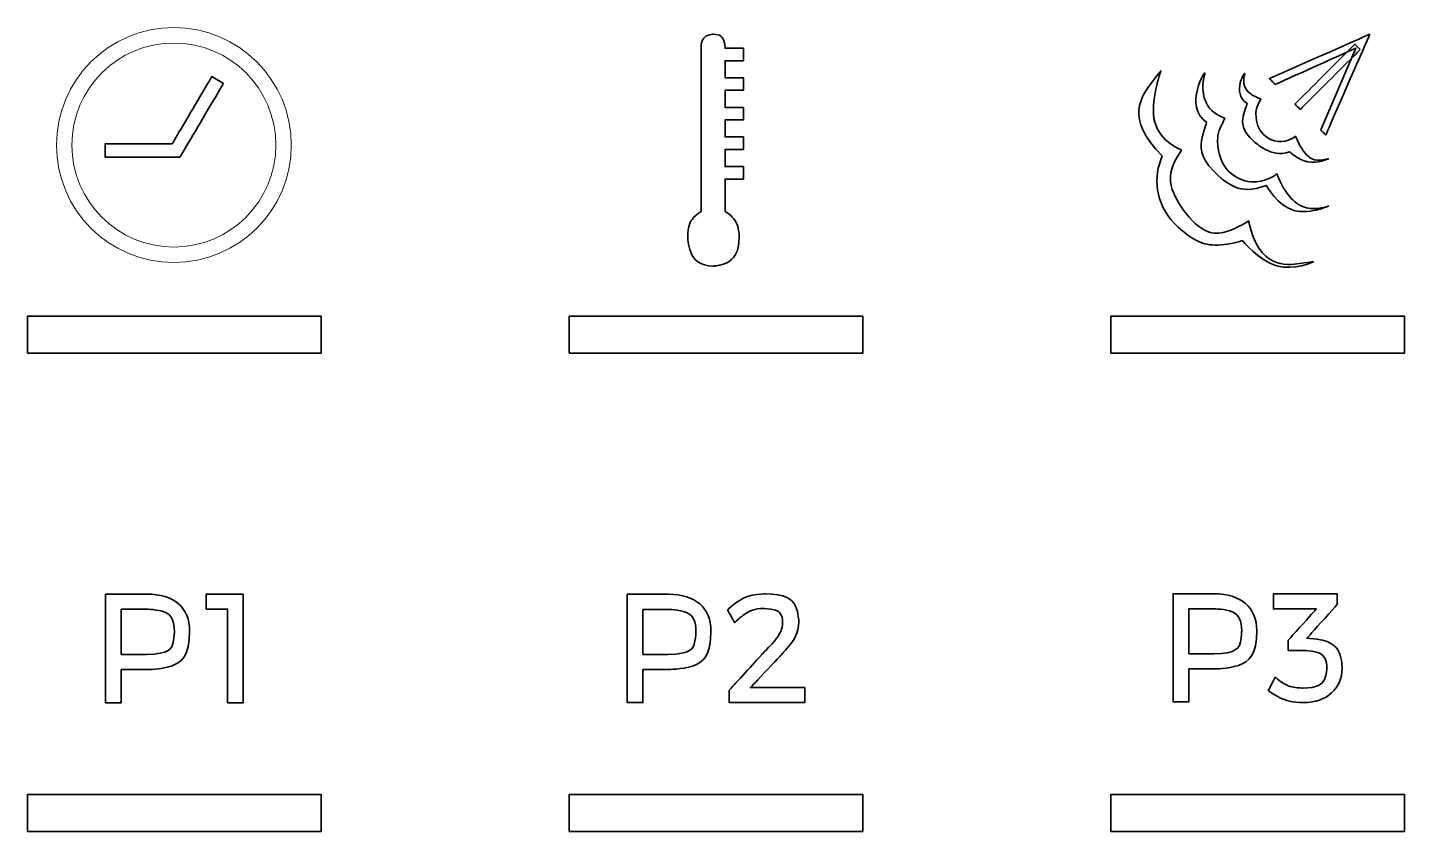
# Model space of a CAD drawing. Extents: x 6336 to 10269, y -393 to 3371.
# Drawn here: x 9076.02 to 9120.57, y 2107.31 to 2133.31 of the extents above; entities that cross this region are included whole.
import ezdxf

# ---------------------------------------------------------------- set-up
doc = ezdxf.new("R2010")
doc.units = 0
doc.header["$LTSCALE"] = 5
doc.layers.get('0').update_dxf_attribs({"linetype": 'CONTINUOUS', "lineweight": 0})
doc.layers.add('1', color=7, linetype='CONTINUOUS', true_color=0xffffff)

msp = doc.modelspace()

# ---------------------------------------------------------------- linework, layer by layer
for radius in [3.8, 3.3]:
    msp.add_circle((9080.753, 2129.514), radius)
at = {"layer": '1', "color": 7, "linetype": 'Continuous', "lineweight": 35}
for points, knots in [([(9099.182, 2132.242), (9099.182, 2132.242), (9099.182, 2132.646), (9099.182, 2132.646), (9099.182, 2132.646), (9099.182, 2132.646), (9098.589, 2132.646), (9098.589, 2132.646), (9098.589, 2132.646), (9098.589, 2132.646), (9098.589, 2132.673), (9098.589, 2132.673), (9098.589, 2132.673), (9098.589, 2132.908), (9098.428, 2133.099), (9098.212, 2133.099), (9098.212, 2133.099), (9097.997, 2133.099), (9097.811, 2132.908), (9097.811, 2132.673), (9097.811, 2132.673), (9097.811, 2132.673), (9097.811, 2127.368), (9097.811, 2127.368), (9097.811, 2127.368), (9097.541, 2127.198), (9097.382, 2126.899), (9097.382, 2126.537), (9097.382, 2126.537), (9097.382, 2126.024), (9097.757, 2125.599), (9098.212, 2125.599), (9098.212, 2125.599), (9098.669, 2125.599), (9099.045, 2126.024), (9099.045, 2126.537), (9099.045, 2126.537), (9099.045, 2126.899), (9098.856, 2127.198), (9098.589, 2127.368), (9098.589, 2127.368), (9098.589, 2127.368), (9098.589, 2128.414), (9098.589, 2128.414), (9098.589, 2128.414), (9098.589, 2128.414), (9099.182, 2128.414), (9099.182, 2128.414), (9099.182, 2128.414), (9099.182, 2128.414), (9099.182, 2128.819), (9099.182, 2128.819), (9099.182, 2128.819), (9099.182, 2128.819), (9098.589, 2128.819), (9098.589, 2128.819), (9098.589, 2128.819), (9098.589, 2128.819), (9098.589, 2129.372), (9098.589, 2129.372), (9098.589, 2129.372), (9098.589, 2129.372), (9099.182, 2129.372), (9099.182, 2129.372), (9099.182, 2129.372), (9099.182, 2129.372), (9099.182, 2129.775), (9099.182, 2129.775), (9099.182, 2129.775), (9099.182, 2129.775), (9098.589, 2129.775), (9098.589, 2129.775), (9098.589, 2129.775), (9098.589, 2129.775), (9098.589, 2130.328), (9098.589, 2130.328), (9098.589, 2130.328), (9098.589, 2130.328), (9099.182, 2130.328), (9099.182, 2130.328), (9099.182, 2130.328), (9099.182, 2130.328), (9099.182, 2130.733), (9099.182, 2130.733), (9099.182, 2130.733), (9099.182, 2130.733), (9098.589, 2130.733), (9098.589, 2130.733), (9098.589, 2130.733), (9098.589, 2130.733), (9098.589, 2131.285), (9098.589, 2131.285), (9098.589, 2131.285), (9098.589, 2131.285), (9099.182, 2131.285), (9099.182, 2131.285), (9099.182, 2131.285), (9099.182, 2131.285), (9099.182, 2131.689), (9099.182, 2131.689), (9099.182, 2131.689), (9099.182, 2131.689), (9098.589, 2131.689), (9098.589, 2131.689), (9098.589, 2131.689), (9098.589, 2131.689), (9098.589, 2132.242), (9098.589, 2132.242), (9098.589, 2132.242), (9098.589, 2132.242), (9099.182, 2132.242), (9099.182, 2132.242)], [0, 0, 0, 0, 0.034483, 0.034483, 0.034483, 0.051724, 0.068966, 0.068966, 0.068966, 0.086207, 0.103448, 0.103448, 0.103448, 0.12069, 0.137931, 0.137931, 0.137931, 0.155172, 0.172414, 0.172414, 0.172414, 0.189655, 0.206897, 0.206897, 0.206897, 0.224138, 0.241379, 0.241379, 0.241379, 0.258621, 0.275862, 0.275862, 0.275862, 0.293103, 0.310345, 0.310345, 0.310345, 0.327586, 0.344828, 0.344828, 0.344828, 0.362069, 0.37931, 0.37931, 0.37931, 0.396552, 0.413793, 0.413793, 0.413793, 0.431034, 0.448276, 0.448276, 0.448276, 0.465517, 0.482759, 0.482759, 0.482759, 0.5, 0.517241, 0.517241, 0.517241, 0.534483, 0.551724, 0.551724, 0.551724, 0.568966, 0.586207, 0.586207, 0.586207, 0.603448, 0.62069, 0.62069, 0.62069, 0.637931, 0.655172, 0.655172, 0.655172, 0.672414, 0.689655, 0.689655, 0.689655, 0.706897, 0.724138, 0.724138, 0.724138, 0.741379, 0.758621, 0.758621, 0.758621, 0.775862, 0.793103, 0.793103, 0.793103, 0.810345, 0.827586, 0.827586, 0.827586, 0.844828, 0.862069, 0.862069, 0.862069, 0.87931, 0.896552, 0.896552, 0.896552, 0.913793, 0.931034, 0.931034, 0.931034, 0.965517, 1, 1, 1, 1]), ([(9117.862, 2130.001), (9117.862, 2130.001), (9119.004, 2132.652), (9119.004, 2132.652), (9119.004, 2132.652), (9119.004, 2132.652), (9116.39, 2131.472), (9116.39, 2131.472), (9116.39, 2131.472), (9116.39, 2131.472), (9116.203, 2131.664), (9116.203, 2131.664), (9116.203, 2131.664), (9116.203, 2131.664), (9119.45, 2133.099), (9119.45, 2133.099), (9119.45, 2133.099), (9119.45, 2133.099), (9118.027, 2129.839), (9118.027, 2129.839), (9118.027, 2129.839), (9118.027, 2129.839), (9117.862, 2130.001), (9117.862, 2130.001)], [0, 0, 0, 0, 0.142857, 0.142857, 0.142857, 0.214286, 0.285714, 0.285714, 0.285714, 0.357143, 0.428571, 0.428571, 0.428571, 0.5, 0.571429, 0.571429, 0.571429, 0.642857, 0.714286, 0.714286, 0.714286, 0.857143, 1, 1, 1, 1]), ([(9119.144, 2132.607), (9119.144, 2132.607), (9118.969, 2132.779), (9118.969, 2132.779), (9118.969, 2132.779), (9118.969, 2132.779), (9117.027, 2130.836), (9117.027, 2130.836), (9117.027, 2130.836), (9117.027, 2130.836), (9117.2, 2130.664), (9117.2, 2130.664), (9117.2, 2130.664), (9117.2, 2130.664), (9119.144, 2132.607), (9119.144, 2132.607)], [0, 0, 0, 0, 0.2, 0.2, 0.2, 0.3, 0.4, 0.4, 0.4, 0.5, 0.6, 0.6, 0.6, 0.8, 1, 1, 1, 1]), ([(9114.111, 2131.812), (9114.176, 2132.049), (9113.383, 2130.755), (9114.176, 2130.242), (9114.176, 2130.242), (9113.932, 2129.68), (9113.995, 2129.012), (9114.602, 2128.474), (9114.602, 2128.474), (9115.068, 2128.061), (9115.617, 2128.038), (9116.103, 2128.207), (9116.103, 2128.207), (9116.812, 2126.901), (9118.246, 2127.593), (9118.099, 2127.536), (9118.099, 2127.536), (9117.397, 2127.268), (9116.719, 2127.87), (9116.442, 2128.579), (9116.442, 2128.579), (9115.713, 2127.984), (9114.526, 2128.759), (9114.525, 2129.653), (9114.525, 2129.653), (9114.525, 2129.924), (9114.64, 2130.117), (9114.759, 2130.384), (9114.759, 2130.384), (9114.162, 2130.564), (9113.979, 2131.333), (9114.111, 2131.812)], [0, 0, 0, 0, 0.111111, 0.111111, 0.111111, 0.166667, 0.222222, 0.222222, 0.222222, 0.277778, 0.333333, 0.333333, 0.333333, 0.388889, 0.444444, 0.444444, 0.444444, 0.5, 0.555556, 0.555556, 0.555556, 0.611111, 0.666667, 0.666667, 0.666667, 0.722222, 0.777778, 0.777778, 0.777778, 0.888889, 1, 1, 1, 1]), ([(9082.357, 2131.506), (9082.357, 2131.506), (9081.98, 2131.728), (9081.98, 2131.728), (9081.98, 2131.728), (9081.98, 2131.728), (9080.698, 2129.555), (9080.698, 2129.555), (9080.698, 2129.555), (9080.698, 2129.555), (9078.534, 2129.555), (9078.534, 2129.555), (9078.534, 2129.555), (9078.534, 2129.555), (9078.534, 2129.12), (9078.534, 2129.12), (9078.534, 2129.12), (9078.534, 2129.12), (9080.945, 2129.12), (9080.945, 2129.12), (9080.945, 2129.12), (9080.945, 2129.12), (9080.945, 2129.122), (9080.945, 2129.122), (9080.945, 2129.122), (9080.945, 2129.122), (9080.949, 2129.12), (9080.949, 2129.12), (9080.949, 2129.12), (9080.949, 2129.12), (9082.357, 2131.506), (9082.357, 2131.506)], [0, 0, 0, 0, 0.111111, 0.111111, 0.111111, 0.166667, 0.222222, 0.222222, 0.222222, 0.277778, 0.333333, 0.333333, 0.333333, 0.388889, 0.444444, 0.444444, 0.444444, 0.5, 0.555556, 0.555556, 0.555556, 0.611111, 0.666667, 0.666667, 0.666667, 0.722222, 0.777778, 0.777778, 0.777778, 0.888889, 1, 1, 1, 1]), ([(9112.736, 2129.165), (9112.438, 2128.467), (9112.498, 2127.652), (9113.128, 2126.978), (9113.128, 2126.978), (9113.78, 2126.281), (9114.609, 2126.205), (9115.329, 2126.425), (9115.329, 2126.425), (9116.385, 2125.139), (9117.624, 2125.739), (9117.624, 2125.739), (9117.624, 2125.739), (9117.624, 2125.739), (9115.859, 2125.502), (9115.531, 2127.057), (9115.531, 2127.057), (9114.792, 2126.574), (9114.006, 2126.615), (9113.389, 2127.455), (9113.389, 2127.455), (9112.95, 2128.048), (9112.955, 2128.769), (9113.357, 2129.352), (9113.357, 2129.352), (9111.962, 2129.871), (9112.689, 2131.915), (9112.689, 2131.915), (9112.689, 2131.915), (9112.689, 2131.915), (9111.487, 2130.367), (9112.736, 2129.165)], [0, 0, 0, 0, 0.111111, 0.111111, 0.111111, 0.166667, 0.222222, 0.222222, 0.222222, 0.277778, 0.333333, 0.333333, 0.333333, 0.388889, 0.444444, 0.444444, 0.444444, 0.5, 0.555556, 0.555556, 0.555556, 0.611111, 0.666667, 0.666667, 0.666667, 0.722222, 0.777778, 0.777778, 0.777778, 0.888889, 1, 1, 1, 1]), ([(9115.403, 2131.812), (9115.446, 2131.972), (9114.952, 2131.198), (9115.484, 2130.854), (9115.484, 2130.854), (9115.321, 2130.478), (9115.301, 2129.983), (9115.708, 2129.622), (9115.708, 2129.622), (9116.02, 2129.346), (9116.534, 2129.181), (9116.858, 2129.294), (9116.858, 2129.294), (9117.405, 2128.758), (9118.11, 2129.065), (9118.11, 2129.065), (9118.11, 2129.065), (9118.11, 2129.065), (9117.387, 2128.941), (9117.051, 2129.799), (9117.051, 2129.799), (9116.563, 2129.4), (9115.765, 2129.92), (9115.765, 2130.519), (9115.765, 2130.519), (9115.765, 2130.699), (9115.843, 2130.829), (9115.922, 2131.009), (9115.922, 2131.009), (9115.521, 2131.128), (9115.314, 2131.489), (9115.403, 2131.812)], [0, 0, 0, 0, 0.111111, 0.111111, 0.111111, 0.166667, 0.222222, 0.222222, 0.222222, 0.277778, 0.333333, 0.333333, 0.333333, 0.388889, 0.444444, 0.444444, 0.444444, 0.5, 0.555556, 0.555556, 0.555556, 0.611111, 0.666667, 0.666667, 0.666667, 0.722222, 0.777778, 0.777778, 0.777778, 0.888889, 1, 1, 1, 1]), ([(9076.017, 2122.778), (9076.017, 2122.778), (9085.517, 2122.778), (9085.517, 2122.778), (9085.517, 2122.778), (9085.517, 2122.778), (9085.517, 2123.978), (9085.517, 2123.978), (9085.517, 2123.978), (9085.517, 2123.978), (9076.017, 2123.978), (9076.017, 2123.978), (9076.017, 2123.978), (9076.017, 2123.978), (9076.017, 2122.778), (9076.017, 2122.778)], [0, 0, 0, 0, 0.2, 0.2, 0.2, 0.3, 0.4, 0.4, 0.4, 0.5, 0.6, 0.6, 0.6, 0.8, 1, 1, 1, 1]), ([(9076.017, 2122.778), (9076.017, 2122.778), (9085.517, 2122.778), (9085.517, 2122.778), (9085.517, 2122.778), (9085.517, 2122.778), (9085.517, 2123.978), (9085.517, 2123.978), (9085.517, 2123.978), (9085.517, 2123.978), (9076.017, 2123.978), (9076.017, 2123.978), (9076.017, 2123.978), (9076.017, 2123.978), (9076.017, 2122.778), (9076.017, 2122.778)], [0, 0, 0, 0, 0.2, 0.2, 0.2, 0.3, 0.4, 0.4, 0.4, 0.5, 0.6, 0.6, 0.6, 0.8, 1, 1, 1, 1]), ([(9093.545, 2122.778), (9093.545, 2122.778), (9103.045, 2122.778), (9103.045, 2122.778), (9103.045, 2122.778), (9103.045, 2122.778), (9103.045, 2123.978), (9103.045, 2123.978), (9103.045, 2123.978), (9103.045, 2123.978), (9093.545, 2123.978), (9093.545, 2123.978), (9093.545, 2123.978), (9093.545, 2123.978), (9093.545, 2122.778), (9093.545, 2122.778)], [0, 0, 0, 0, 0.2, 0.2, 0.2, 0.3, 0.4, 0.4, 0.4, 0.5, 0.6, 0.6, 0.6, 0.8, 1, 1, 1, 1]), ([(9093.545, 2122.778), (9093.545, 2122.778), (9103.045, 2122.778), (9103.045, 2122.778), (9103.045, 2122.778), (9103.045, 2122.778), (9103.045, 2123.978), (9103.045, 2123.978), (9103.045, 2123.978), (9103.045, 2123.978), (9093.545, 2123.978), (9093.545, 2123.978), (9093.545, 2123.978), (9093.545, 2123.978), (9093.545, 2122.778), (9093.545, 2122.778)], [0, 0, 0, 0, 0.2, 0.2, 0.2, 0.3, 0.4, 0.4, 0.4, 0.5, 0.6, 0.6, 0.6, 0.8, 1, 1, 1, 1]), ([(9111.072, 2122.778), (9111.072, 2122.778), (9120.573, 2122.778), (9120.573, 2122.778), (9120.573, 2122.778), (9120.573, 2122.778), (9120.573, 2123.978), (9120.573, 2123.978), (9120.573, 2123.978), (9120.573, 2123.978), (9111.072, 2123.978), (9111.072, 2123.978), (9111.072, 2123.978), (9111.072, 2123.978), (9111.072, 2122.778), (9111.072, 2122.778)], [0, 0, 0, 0, 0.2, 0.2, 0.2, 0.3, 0.4, 0.4, 0.4, 0.5, 0.6, 0.6, 0.6, 0.8, 1, 1, 1, 1]), ([(9111.072, 2122.778), (9111.072, 2122.778), (9120.573, 2122.778), (9120.573, 2122.778), (9120.573, 2122.778), (9120.573, 2122.778), (9120.573, 2123.978), (9120.573, 2123.978), (9120.573, 2123.978), (9120.573, 2123.978), (9111.072, 2123.978), (9111.072, 2123.978), (9111.072, 2123.978), (9111.072, 2123.978), (9111.072, 2122.778), (9111.072, 2122.778)], [0, 0, 0, 0, 0.2, 0.2, 0.2, 0.3, 0.4, 0.4, 0.4, 0.5, 0.6, 0.6, 0.6, 0.8, 1, 1, 1, 1]), ([(9081.262, 2113.788), (9081.262, 2114.551), (9080.757, 2114.988), (9079.877, 2114.988), (9079.877, 2114.988), (9079.877, 2114.988), (9078.541, 2114.988), (9078.541, 2114.988), (9078.541, 2114.988), (9078.541, 2114.988), (9078.541, 2111.471), (9078.541, 2111.471), (9078.541, 2111.471), (9078.541, 2111.471), (9079.048, 2111.471), (9079.048, 2111.471), (9079.048, 2111.471), (9079.048, 2111.471), (9079.048, 2112.544), (9079.048, 2112.544), (9079.048, 2112.544), (9079.048, 2112.544), (9079.877, 2112.544), (9079.877, 2112.544), (9079.877, 2112.544), (9080.757, 2112.544), (9081.262, 2112.998), (9081.262, 2113.788)], [0, 0, 0, 0, 0.125, 0.125, 0.125, 0.1875, 0.25, 0.25, 0.25, 0.3125, 0.375, 0.375, 0.375, 0.4375, 0.5, 0.5, 0.5, 0.5625, 0.625, 0.625, 0.625, 0.6875, 0.75, 0.75, 0.75, 0.875, 1, 1, 1, 1]), ([(9082.993, 2111.472), (9082.993, 2111.472), (9082.993, 2114.988), (9082.993, 2114.988), (9082.993, 2114.988), (9082.993, 2114.988), (9081.802, 2114.988), (9081.802, 2114.988), (9081.802, 2114.988), (9081.802, 2114.988), (9081.802, 2114.502), (9081.802, 2114.502), (9081.802, 2114.502), (9081.802, 2114.502), (9082.491, 2114.502), (9082.491, 2114.502), (9082.491, 2114.502), (9082.491, 2114.502), (9082.491, 2111.472), (9082.491, 2111.472), (9082.491, 2111.472), (9082.491, 2111.472), (9082.993, 2111.472), (9082.993, 2111.472)], [0, 0, 0, 0, 0.142857, 0.142857, 0.142857, 0.214286, 0.285714, 0.285714, 0.285714, 0.357143, 0.428571, 0.428571, 0.428571, 0.5, 0.571429, 0.571429, 0.571429, 0.642857, 0.714286, 0.714286, 0.714286, 0.857143, 1, 1, 1, 1]), ([(9098.133, 2113.785), (9098.133, 2114.545), (9097.631, 2114.981), (9096.755, 2114.981), (9096.755, 2114.981), (9096.755, 2114.981), (9095.424, 2114.981), (9095.424, 2114.981), (9095.424, 2114.981), (9095.424, 2114.981), (9095.424, 2111.478), (9095.424, 2111.478), (9095.424, 2111.478), (9095.424, 2111.478), (9095.929, 2111.478), (9095.929, 2111.478), (9095.929, 2111.478), (9095.929, 2111.478), (9095.929, 2112.547), (9095.929, 2112.547), (9095.929, 2112.547), (9095.929, 2112.547), (9096.755, 2112.547), (9096.755, 2112.547), (9096.755, 2112.547), (9097.631, 2112.547), (9098.133, 2112.998), (9098.133, 2113.785)], [0, 0, 0, 0, 0.125, 0.125, 0.125, 0.1875, 0.25, 0.25, 0.25, 0.3125, 0.375, 0.375, 0.375, 0.4375, 0.5, 0.5, 0.5, 0.5625, 0.625, 0.625, 0.625, 0.6875, 0.75, 0.75, 0.75, 0.875, 1, 1, 1, 1]), ([(9101.166, 2111.963), (9101.166, 2111.963), (9099.411, 2111.963), (9099.411, 2111.963), (9099.411, 2111.963), (9099.411, 2111.963), (9100.357, 2112.967), (9100.357, 2112.967), (9100.357, 2112.967), (9100.637, 2113.266), (9100.972, 2113.706), (9100.972, 2114.104), (9100.972, 2114.104), (9100.972, 2114.645), (9100.544, 2114.995), (9099.883, 2114.995), (9099.883, 2114.995), (9099.476, 2114.995), (9099.046, 2114.819), (9098.702, 2114.51), (9098.702, 2114.51), (9098.702, 2114.51), (9098.668, 2114.479), (9098.668, 2114.479), (9098.668, 2114.479), (9098.668, 2114.479), (9098.897, 2114.061), (9098.897, 2114.061), (9098.897, 2114.061), (9098.897, 2114.061), (9098.952, 2114.115), (9098.952, 2114.115), (9098.952, 2114.115), (9099.215, 2114.368), (9099.545, 2114.519), (9099.835, 2114.519), (9099.835, 2114.519), (9100.227, 2114.519), (9100.452, 2114.349), (9100.452, 2114.051), (9100.452, 2114.051), (9100.452, 2113.852), (9100.276, 2113.546), (9100.003, 2113.273), (9100.003, 2113.273), (9100.003, 2113.273), (9098.722, 2111.88), (9098.722, 2111.88), (9098.722, 2111.88), (9098.722, 2111.88), (9098.722, 2111.478), (9098.722, 2111.478), (9098.722, 2111.478), (9098.722, 2111.478), (9101.166, 2111.478), (9101.166, 2111.478), (9101.166, 2111.478), (9101.166, 2111.478), (9101.166, 2111.963), (9101.166, 2111.963)], [0, 0, 0, 0, 0.0625, 0.0625, 0.0625, 0.09375, 0.125, 0.125, 0.125, 0.15625, 0.1875, 0.1875, 0.1875, 0.21875, 0.25, 0.25, 0.25, 0.28125, 0.3125, 0.3125, 0.3125, 0.34375, 0.375, 0.375, 0.375, 0.40625, 0.4375, 0.4375, 0.4375, 0.46875, 0.5, 0.5, 0.5, 0.53125, 0.5625, 0.5625, 0.5625, 0.59375, 0.625, 0.625, 0.625, 0.65625, 0.6875, 0.6875, 0.6875, 0.71875, 0.75, 0.75, 0.75, 0.78125, 0.8125, 0.8125, 0.8125, 0.84375, 0.875, 0.875, 0.875, 0.9375, 1, 1, 1, 1]), ([(9115.794, 2113.804), (9115.794, 2114.551), (9115.28, 2114.997), (9114.417, 2114.997), (9114.417, 2114.997), (9114.417, 2114.997), (9113.088, 2114.997), (9113.088, 2114.997), (9113.088, 2114.997), (9113.088, 2114.997), (9113.088, 2111.499), (9113.088, 2111.499), (9113.088, 2111.499), (9113.088, 2111.499), (9113.592, 2111.499), (9113.592, 2111.499), (9113.592, 2111.499), (9113.592, 2111.499), (9113.592, 2112.567), (9113.592, 2112.567), (9113.592, 2112.567), (9113.592, 2112.567), (9114.417, 2112.567), (9114.417, 2112.567), (9114.417, 2112.567), (9115.292, 2112.567), (9115.794, 2113.017), (9115.794, 2113.804)], [0, 0, 0, 0, 0.125, 0.125, 0.125, 0.1875, 0.25, 0.25, 0.25, 0.3125, 0.375, 0.375, 0.375, 0.4375, 0.5, 0.5, 0.5, 0.5625, 0.625, 0.625, 0.625, 0.6875, 0.75, 0.75, 0.75, 0.875, 1, 1, 1, 1]), ([(9117.314, 2111.48), (9118.058, 2111.48), (9118.556, 2111.928), (9118.556, 2112.596), (9118.556, 2112.596), (9118.556, 2113.141), (9118.161, 2113.507), (9117.523, 2113.552), (9117.523, 2113.552), (9117.523, 2113.552), (9117.415, 2113.559), (9117.415, 2113.559), (9117.415, 2113.559), (9117.415, 2113.559), (9118.398, 2114.65), (9118.398, 2114.65), (9118.398, 2114.65), (9118.398, 2114.65), (9118.398, 2114.993), (9118.398, 2114.993), (9118.398, 2114.993), (9118.398, 2114.993), (9116.333, 2114.993), (9116.333, 2114.993), (9116.333, 2114.993), (9116.333, 2114.993), (9116.333, 2114.508), (9116.333, 2114.508), (9116.333, 2114.508), (9116.333, 2114.508), (9117.723, 2114.508), (9117.723, 2114.508), (9117.723, 2114.508), (9117.723, 2114.508), (9116.807, 2113.493), (9116.807, 2113.493), (9116.807, 2113.493), (9116.807, 2113.493), (9116.807, 2113.165), (9116.807, 2113.165), (9116.807, 2113.165), (9116.807, 2113.165), (9117.281, 2113.165), (9117.281, 2113.165), (9117.281, 2113.165), (9117.926, 2113.165), (9118.062, 2112.848), (9118.062, 2112.582), (9118.062, 2112.582), (9118.062, 2112.19), (9117.764, 2111.946), (9117.286, 2111.946), (9117.286, 2111.946), (9116.991, 2111.946), (9116.686, 2112.057), (9116.449, 2112.251), (9116.449, 2112.251), (9116.449, 2112.251), (9116.393, 2112.297), (9116.393, 2112.297), (9116.393, 2112.297), (9116.393, 2112.297), (9116.166, 2111.864), (9116.166, 2111.864), (9116.166, 2111.864), (9116.166, 2111.864), (9116.208, 2111.835), (9116.208, 2111.835), (9116.208, 2111.835), (9116.514, 2111.612), (9116.928, 2111.48), (9117.314, 2111.48)], [0, 0, 0, 0, 0.052632, 0.052632, 0.052632, 0.078947, 0.105263, 0.105263, 0.105263, 0.131579, 0.157895, 0.157895, 0.157895, 0.184211, 0.210526, 0.210526, 0.210526, 0.236842, 0.263158, 0.263158, 0.263158, 0.289474, 0.315789, 0.315789, 0.315789, 0.342105, 0.368421, 0.368421, 0.368421, 0.394737, 0.421053, 0.421053, 0.421053, 0.447368, 0.473684, 0.473684, 0.473684, 0.5, 0.526316, 0.526316, 0.526316, 0.552632, 0.578947, 0.578947, 0.578947, 0.605263, 0.631579, 0.631579, 0.631579, 0.657895, 0.684211, 0.684211, 0.684211, 0.710526, 0.736842, 0.736842, 0.736842, 0.763158, 0.789474, 0.789474, 0.789474, 0.815789, 0.842105, 0.842105, 0.842105, 0.868421, 0.894737, 0.894737, 0.894737, 0.947368, 1, 1, 1, 1]), ([(9079.048, 2113.037), (9079.048, 2113.037), (9079.048, 2114.496), (9079.048, 2114.496), (9079.048, 2114.496), (9079.048, 2114.496), (9079.862, 2114.496), (9079.862, 2114.496), (9079.862, 2114.496), (9080.612, 2114.496), (9080.769, 2114.106), (9080.769, 2113.779), (9080.769, 2113.779), (9080.769, 2113.44), (9080.612, 2113.037), (9079.862, 2113.037), (9079.862, 2113.037), (9079.862, 2113.037), (9079.048, 2113.037), (9079.048, 2113.037)], [0, 0, 0, 0, 0.166667, 0.166667, 0.166667, 0.25, 0.333333, 0.333333, 0.333333, 0.416667, 0.5, 0.5, 0.5, 0.583333, 0.666667, 0.666667, 0.666667, 0.833333, 1, 1, 1, 1]), ([(9095.929, 2113.037), (9095.929, 2113.037), (9095.929, 2114.49), (9095.929, 2114.49), (9095.929, 2114.49), (9095.929, 2114.49), (9096.74, 2114.49), (9096.74, 2114.49), (9096.74, 2114.49), (9097.486, 2114.49), (9097.643, 2114.101), (9097.643, 2113.776), (9097.643, 2113.776), (9097.643, 2113.439), (9097.486, 2113.037), (9096.74, 2113.037), (9096.74, 2113.037), (9096.74, 2113.037), (9095.929, 2113.037), (9095.929, 2113.037)], [0, 0, 0, 0, 0.166667, 0.166667, 0.166667, 0.25, 0.333333, 0.333333, 0.333333, 0.416667, 0.5, 0.5, 0.5, 0.583333, 0.666667, 0.666667, 0.666667, 0.833333, 1, 1, 1, 1]), ([(9113.592, 2113.056), (9113.592, 2113.056), (9113.592, 2114.508), (9113.592, 2114.508), (9113.592, 2114.508), (9113.592, 2114.508), (9114.403, 2114.508), (9114.403, 2114.508), (9114.403, 2114.508), (9115.148, 2114.508), (9115.305, 2114.12), (9115.305, 2113.794), (9115.305, 2113.794), (9115.305, 2113.457), (9115.148, 2113.056), (9114.403, 2113.056), (9114.403, 2113.056), (9114.403, 2113.056), (9113.592, 2113.056), (9113.592, 2113.056)], [0, 0, 0, 0, 0.166667, 0.166667, 0.166667, 0.25, 0.333333, 0.333333, 0.333333, 0.416667, 0.5, 0.5, 0.5, 0.583333, 0.666667, 0.666667, 0.666667, 0.833333, 1, 1, 1, 1]), ([(9076.017, 2107.308), (9076.017, 2107.308), (9085.517, 2107.308), (9085.517, 2107.308), (9085.517, 2107.308), (9085.517, 2107.308), (9085.517, 2108.509), (9085.517, 2108.509), (9085.517, 2108.509), (9085.517, 2108.509), (9076.017, 2108.509), (9076.017, 2108.509), (9076.017, 2108.509), (9076.017, 2108.509), (9076.017, 2107.308), (9076.017, 2107.308)], [0, 0, 0, 0, 0.2, 0.2, 0.2, 0.3, 0.4, 0.4, 0.4, 0.5, 0.6, 0.6, 0.6, 0.8, 1, 1, 1, 1]), ([(9076.017, 2107.308), (9076.017, 2107.308), (9085.517, 2107.308), (9085.517, 2107.308), (9085.517, 2107.308), (9085.517, 2107.308), (9085.517, 2108.509), (9085.517, 2108.509), (9085.517, 2108.509), (9085.517, 2108.509), (9076.017, 2108.509), (9076.017, 2108.509), (9076.017, 2108.509), (9076.017, 2108.509), (9076.017, 2107.308), (9076.017, 2107.308)], [0, 0, 0, 0, 0.2, 0.2, 0.2, 0.3, 0.4, 0.4, 0.4, 0.5, 0.6, 0.6, 0.6, 0.8, 1, 1, 1, 1]), ([(9093.545, 2107.308), (9093.545, 2107.308), (9103.045, 2107.308), (9103.045, 2107.308), (9103.045, 2107.308), (9103.045, 2107.308), (9103.045, 2108.509), (9103.045, 2108.509), (9103.045, 2108.509), (9103.045, 2108.509), (9093.545, 2108.509), (9093.545, 2108.509), (9093.545, 2108.509), (9093.545, 2108.509), (9093.545, 2107.308), (9093.545, 2107.308)], [0, 0, 0, 0, 0.2, 0.2, 0.2, 0.3, 0.4, 0.4, 0.4, 0.5, 0.6, 0.6, 0.6, 0.8, 1, 1, 1, 1]), ([(9093.545, 2107.308), (9093.545, 2107.308), (9103.045, 2107.308), (9103.045, 2107.308), (9103.045, 2107.308), (9103.045, 2107.308), (9103.045, 2108.509), (9103.045, 2108.509), (9103.045, 2108.509), (9103.045, 2108.509), (9093.545, 2108.509), (9093.545, 2108.509), (9093.545, 2108.509), (9093.545, 2108.509), (9093.545, 2107.308), (9093.545, 2107.308)], [0, 0, 0, 0, 0.2, 0.2, 0.2, 0.3, 0.4, 0.4, 0.4, 0.5, 0.6, 0.6, 0.6, 0.8, 1, 1, 1, 1]), ([(9111.072, 2107.308), (9111.072, 2107.308), (9120.573, 2107.308), (9120.573, 2107.308), (9120.573, 2107.308), (9120.573, 2107.308), (9120.573, 2108.509), (9120.573, 2108.509), (9120.573, 2108.509), (9120.573, 2108.509), (9111.072, 2108.509), (9111.072, 2108.509), (9111.072, 2108.509), (9111.072, 2108.509), (9111.072, 2107.308), (9111.072, 2107.308)], [0, 0, 0, 0, 0.2, 0.2, 0.2, 0.3, 0.4, 0.4, 0.4, 0.5, 0.6, 0.6, 0.6, 0.8, 1, 1, 1, 1]), ([(9111.072, 2107.308), (9111.072, 2107.308), (9120.573, 2107.308), (9120.573, 2107.308), (9120.573, 2107.308), (9120.573, 2107.308), (9120.573, 2108.509), (9120.573, 2108.509), (9120.573, 2108.509), (9120.573, 2108.509), (9111.072, 2108.509), (9111.072, 2108.509), (9111.072, 2108.509), (9111.072, 2108.509), (9111.072, 2107.308), (9111.072, 2107.308)], [0, 0, 0, 0, 0.2, 0.2, 0.2, 0.3, 0.4, 0.4, 0.4, 0.5, 0.6, 0.6, 0.6, 0.8, 1, 1, 1, 1])]:
    msp.add_open_spline(points, degree=3, knots=knots, dxfattribs=at)

doc.saveas('drawing.dxf')
